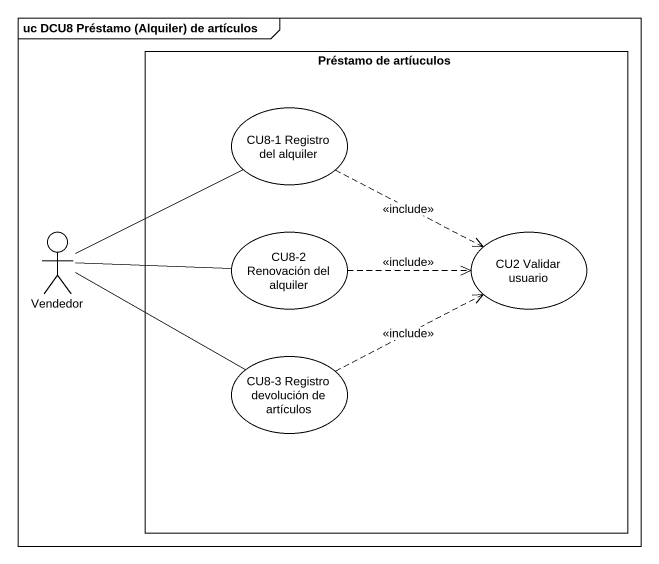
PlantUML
@startuml
mainframe uc DCU8 Préstamo (Alquiler) de artículos
rectangle "Préstamo de artíuculos" as Préstamo_de_artíuculos {
  usecase "CU8-1 Registro del alquiler" as CU8_1_Registro_del_alquiler
  usecase "CU8-2 Renovación del alquiler" as CU8_2_Renovación_del
  usecase "CU2 Validar usuario" as CU2_Validar_usuario
  usecase "CU8-3 Registro devolución de artículos" as CU8_3_Registro_devolución
}
actor Vendedor
CU8_1_Registro_del_alquiler .right.> CU2_Validar_usuario : <<include>>
Vendedor -right- CU8_1_Registro_del_alquiler
Vendedor -right- CU8_2_Renovación_del
Vendedor -right- CU8_3_Registro_devolución
CU8_2_Renovación_del .right.> CU2_Validar_usuario : <<include>>
CU8_3_Registro_devolución .right.> CU2_Validar_usuario : <<include>>
@enduml
